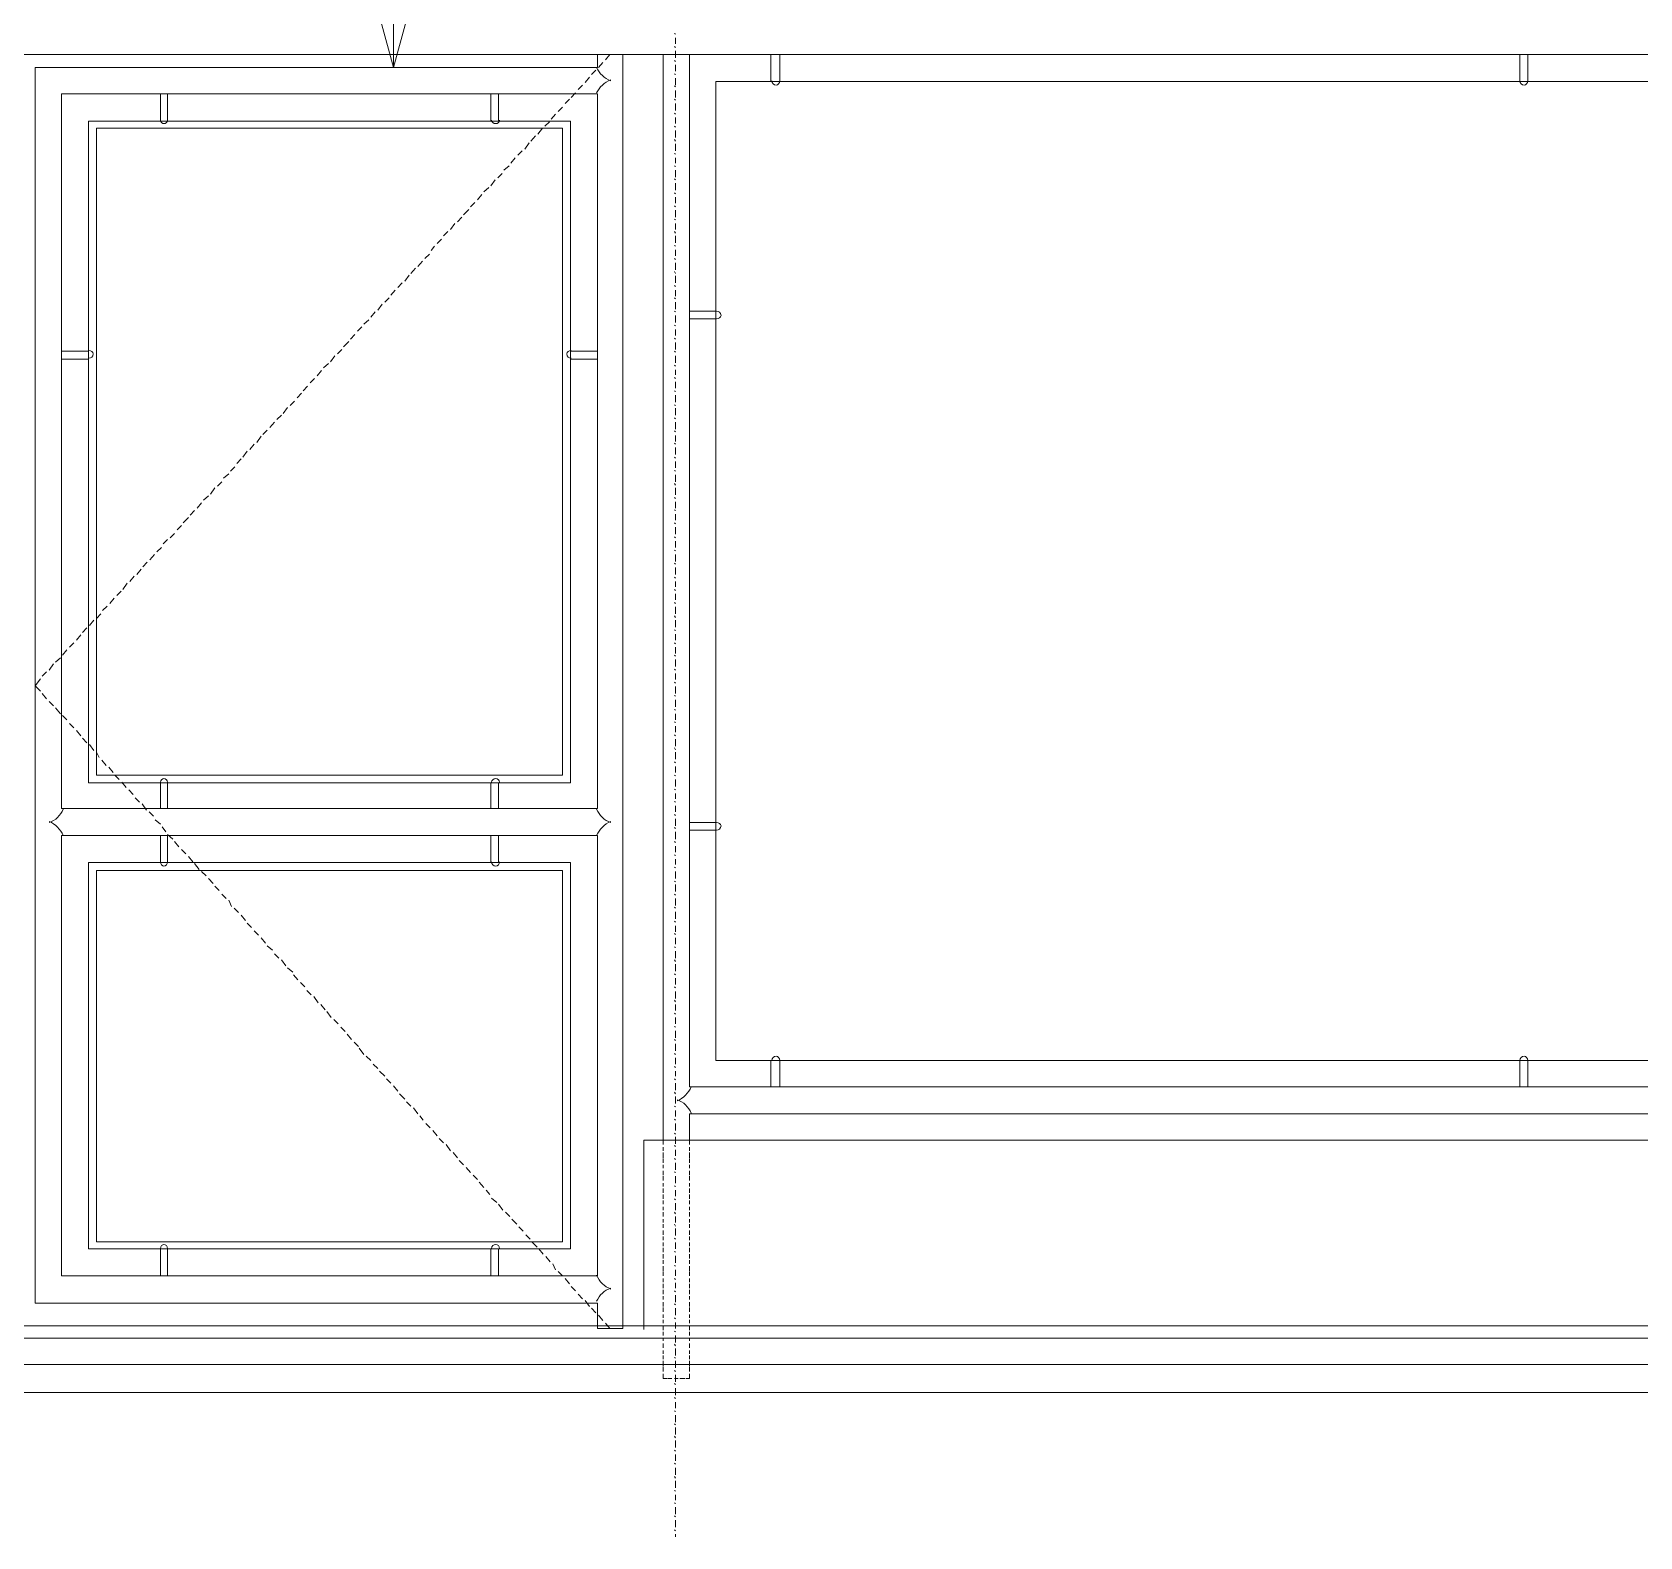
# Model space of a CAD drawing. Header units: millimetres. Extents: x 2928 to 3112, y 1220 to 1280.
# Drawn here: x 3075.62 to 3078.656, y 1234.056 to 1236.898 of the extents above; entities that cross this region are included whole.
import ezdxf

# ---------------------------------------------------------------- set-up
doc = ezdxf.new("R2010")
doc.units = ezdxf.units.MM

msp = doc.modelspace()

# ---------------------------------------------------------------- linework, layer by layer
at = {"color": 253, "linetype": 'Continuous', "lineweight": 5, "true_color": 0x9a9a9a}
for points in [[(3076.30244, 1236.83144), (3076.30244, 1237.08119), (3076.30244, 1238.26545), (3077.38745, 1238.26545)], [(3076.37025, 1237.08119), (3076.30244, 1236.83144), (3076.23462, 1237.08119)]]:
    msp.add_lwpolyline(points, dxfattribs=at)
at = {"color": 252, "linetype": 'Continuous', "lineweight": 13, "true_color": 0x989898}
for points in [[(3076.83502, 1236.89429), (3076.83337, 1236.89594), (3076.83337, 1236.89594)], [(3076.83502, 1236.8761), (3076.83502, 1236.88767), (3076.83502, 1236.88767)], [(3076.83502, 1236.86948), (3076.83337, 1236.87113), (3076.83337, 1236.87113)], [(3076.83502, 1236.84963), (3076.83502, 1236.86286), (3076.83502, 1236.86286)], [(3076.83502, 1236.84302), (3076.83337, 1236.84467), (3076.83337, 1236.84467)], [(3076.83502, 1236.82482), (3076.83502, 1236.8364), (3076.83502, 1236.8364)], [(3076.83502, 1236.81821), (3076.83337, 1236.81986), (3076.83337, 1236.81986)], [(3076.83502, 1236.79505), (3076.83337, 1236.7967), (3076.83337, 1236.7967)], [(3076.83502, 1236.79836), (3076.83502, 1236.81159), (3076.83502, 1236.81159)], [(3076.83502, 1236.77024), (3076.83337, 1236.77189), (3076.83337, 1236.77189)], [(3076.83502, 1236.7752), (3076.83502, 1236.78843), (3076.83502, 1236.78843)], [(3076.83502, 1236.75039), (3076.83502, 1236.76362), (3076.83502, 1236.76362)], [(3076.83502, 1236.74378), (3076.83337, 1236.74543), (3076.83337, 1236.74543)], [(3076.83502, 1236.72558), (3076.83502, 1236.73716), (3076.83502, 1236.73716)], [(3076.83502, 1236.71897), (3076.83337, 1236.72062), (3076.83337, 1236.72062)], [(3076.83502, 1236.69912), (3076.83502, 1236.71235), (3076.83502, 1236.71235)], [(3076.83502, 1236.6925), (3076.83337, 1236.69581), (3076.83337, 1236.69581)], [(3076.83502, 1236.67431), (3076.83502, 1236.68754), (3076.83502, 1236.68754)], [(3076.83502, 1236.66769), (3076.83337, 1236.66935), (3076.83337, 1236.66935)], [(3076.83502, 1236.64454), (3076.83337, 1236.64619), (3076.83337, 1236.64619)], [(3076.83502, 1236.65115), (3076.83502, 1236.66108), (3076.83502, 1236.66108)], [(3076.83502, 1236.61973), (3076.83337, 1236.62138), (3076.83337, 1236.62138)], [(3076.83502, 1236.62469), (3076.83502, 1236.63792), (3076.83502, 1236.63792)], [(3076.83502, 1236.59988), (3076.83502, 1236.61311), (3076.83502, 1236.61311)], [(3076.83502, 1236.59326), (3076.83337, 1236.59492), (3076.83337, 1236.59492)], [(3076.83502, 1236.57507), (3076.83502, 1236.58665), (3076.83502, 1236.58665)], [(3076.83502, 1236.56845), (3076.83337, 1236.57011), (3076.83337, 1236.57011)], [(3076.83502, 1236.54861), (3076.83502, 1236.56184), (3076.83502, 1236.56184)], [(3076.83502, 1236.54364), (3076.83337, 1236.5453), (3076.83337, 1236.5453)], [(3076.83502, 1236.51883), (3076.83337, 1236.52214), (3076.83337, 1236.52214)], [(3076.83502, 1236.52545), (3076.83502, 1236.53703), (3076.83502, 1236.53703)], [(3076.83502, 1236.49402), (3076.83337, 1236.49568), (3076.83337, 1236.49568)], [(3076.83502, 1236.50064), (3076.83502, 1236.51387), (3076.83502, 1236.51387)], [(3076.83502, 1236.46921), (3076.83337, 1236.47087), (3076.83337, 1236.47087)], [(3076.83502, 1236.47583), (3076.83502, 1236.48741), (3076.83502, 1236.48741)], [(3076.83502, 1236.44937), (3076.83502, 1236.4626), (3076.83502, 1236.4626)], [(3076.83502, 1236.44275), (3076.83337, 1236.44606), (3076.83337, 1236.44606)], [(3076.83502, 1236.42456), (3076.83502, 1236.43779), (3076.83502, 1236.43779)], [(3076.83502, 1236.41794), (3076.83337, 1236.41959), (3076.83337, 1236.41959)], [(3076.83502, 1236.39975), (3076.83502, 1236.41132), (3076.83502, 1236.41132)], [(3076.83502, 1236.39478), (3076.83337, 1236.39644), (3076.83337, 1236.39644)], [(3076.83502, 1236.36997), (3076.83337, 1236.37163), (3076.83337, 1236.37163)], [(3076.83502, 1236.37494), (3076.83502, 1236.38817), (3076.83502, 1236.38817)], [(3076.83502, 1236.34351), (3076.83337, 1236.34517), (3076.83337, 1236.34517)], [(3076.83502, 1236.35013), (3076.83502, 1236.36336), (3076.83502, 1236.36336)], [(3076.83502, 1236.3187), (3076.83337, 1236.32036), (3076.83337, 1236.32036)], [(3076.83502, 1236.32532), (3076.83502, 1236.3369), (3076.83502, 1236.3369)], [(3076.83502, 1236.29885), (3076.83502, 1236.31209), (3076.83502, 1236.31209)], [(3076.83502, 1236.29389), (3076.83337, 1236.29555), (3076.83337, 1236.29555)], [(3076.83502, 1236.27404), (3076.83502, 1236.28728), (3076.83502, 1236.28728)], [(3076.83502, 1236.26743), (3076.83337, 1236.26908), (3076.83337, 1236.26908)], [(3076.83502, 1236.25089), (3076.83502, 1236.26081), (3076.83502, 1236.26081)], [(3076.83502, 1236.24427), (3076.83337, 1236.24593), (3076.83337, 1236.24593)], [(3076.83502, 1236.21946), (3076.83337, 1236.22112), (3076.83337, 1236.22112)], [(3076.83502, 1236.22608), (3076.83502, 1236.23766), (3076.83502, 1236.23766)], [(3076.83502, 1236.193), (3076.83337, 1236.19465), (3076.83337, 1236.19465)], [(3076.83502, 1236.19961), (3076.83502, 1236.21285), (3076.83502, 1236.21285)], [(3076.83502, 1236.1748), (3076.83502, 1236.18804), (3076.83502, 1236.18804)], [(3076.83502, 1236.16819), (3076.83337, 1236.16984), (3076.83337, 1236.16984)], [(3076.83502, 1236.14834), (3076.83502, 1236.16157), (3076.83502, 1236.16157)], [(3076.83502, 1236.14338), (3076.83337, 1236.14503), (3076.83337, 1236.14503)], [(3076.83502, 1236.12518), (3076.83502, 1236.13676), (3076.83502, 1236.13676)], [(3076.83502, 1236.12022), (3076.83337, 1236.12188), (3076.83337, 1236.12188)], [(3076.83502, 1236.09376), (3076.83337, 1236.09541), (3076.83337, 1236.09541)], [(3076.83502, 1236.10037), (3076.83502, 1236.11361), (3076.83502, 1236.11361)], [(3076.83502, 1236.06895), (3076.83337, 1236.0706), (3076.83337, 1236.0706)], [(3076.83502, 1236.07556), (3076.83502, 1236.08714), (3076.83502, 1236.08714)], [(3076.83502, 1236.04249), (3076.83337, 1236.04579), (3076.83337, 1236.04579)], [(3076.83502, 1236.0491), (3076.83502, 1236.06233), (3076.83502, 1236.06233)], [(3076.83502, 1236.02429), (3076.83502, 1236.03752), (3076.83502, 1236.03752)], [(3076.83502, 1236.01768), (3076.83337, 1236.01933), (3076.83337, 1236.01933)], [(3076.83502, 1235.99948), (3076.83502, 1236.01106), (3076.83502, 1236.01106)], [(3076.83502, 1235.99452), (3076.83337, 1235.99617), (3076.83337, 1235.99617)], [(3076.83502, 1235.97633), (3076.83502, 1235.9879), (3076.83502, 1235.9879)], [(3076.83502, 1235.96971), (3076.83337, 1235.97136), (3076.83337, 1235.97136)], [(3076.83502, 1235.94325), (3076.83337, 1235.9449), (3076.83337, 1235.9449)], [(3076.83502, 1235.94986), (3076.83502, 1235.96309), (3076.83502, 1235.96309)], [(3076.83502, 1235.91844), (3076.83337, 1235.92009), (3076.83337, 1235.92009)], [(3076.83502, 1235.92505), (3076.83502, 1235.93663), (3076.83502, 1235.93663)], [(3076.83502, 1235.89363), (3076.83337, 1235.89528), (3076.83337, 1235.89528)], [(3076.83502, 1235.89859), (3076.83502, 1235.91182), (3076.83502, 1235.91182)], [(3076.83502, 1235.87378), (3076.83502, 1235.88701), (3076.83502, 1235.88701)], [(3076.83502, 1235.86716), (3076.83337, 1235.86882), (3076.83337, 1235.86882)], [(3076.83502, 1235.85062), (3076.83502, 1235.86055), (3076.83502, 1235.86055)], [(3076.83502, 1235.84401), (3076.83337, 1235.84566), (3076.83337, 1235.84566)], [(3076.83502, 1235.82581), (3076.83502, 1235.83739), (3076.83502, 1235.83739)], [(3076.83502, 1235.8192), (3076.83337, 1235.82085), (3076.83337, 1235.82085)], [(3076.83502, 1235.79273), (3076.83337, 1235.79604), (3076.83337, 1235.79604)], [(3076.83502, 1235.79935), (3076.83502, 1235.81258), (3076.83502, 1235.81258)], [(3076.83502, 1235.76792), (3076.83337, 1235.76958), (3076.83337, 1235.76958)], [(3076.83502, 1235.77454), (3076.83502, 1235.78777), (3076.83502, 1235.78777)], [(3076.83502, 1235.74311), (3076.83337, 1235.74477), (3076.83337, 1235.74477)], [(3076.83502, 1235.74973), (3076.83502, 1235.76131), (3076.83502, 1235.76131)], [(3076.83502, 1235.72492), (3076.83502, 1235.7365), (3076.83502, 1235.7365)], [(3076.83502, 1235.71996), (3076.83337, 1235.72161), (3076.83337, 1235.72161)], [(3076.83502, 1235.70011), (3076.83502, 1235.71334), (3076.83502, 1235.71334)], [(3076.83502, 1235.69349), (3076.83337, 1235.69515), (3076.83337, 1235.69515)], [(3076.83502, 1235.66868), (3076.83337, 1235.67034), (3076.83337, 1235.67034)], [(3076.83502, 1235.6753), (3076.83502, 1235.68688), (3076.83502, 1235.68688)], [(3076.83502, 1235.64387), (3076.83337, 1235.64553), (3076.83337, 1235.64553)], [(3076.83502, 1235.64884), (3076.83502, 1235.66207), (3076.83502, 1235.66207)], [(3076.83502, 1235.61741), (3076.83337, 1235.61906), (3076.83337, 1235.61906)], [(3076.83502, 1235.62403), (3076.83502, 1235.63726), (3076.83502, 1235.63726)], [(3076.83502, 1235.59922), (3076.83502, 1235.61079), (3076.83502, 1235.61079)], [(3076.83502, 1235.59425), (3076.83337, 1235.59591), (3076.83337, 1235.59591)], [(3076.83502, 1235.57606), (3076.83502, 1235.58764), (3076.83502, 1235.58764)], [(3076.83502, 1235.56944), (3076.83337, 1235.5711), (3076.83337, 1235.5711)], [(3076.83502, 1235.5496), (3076.83502, 1235.56283), (3076.83502, 1235.56283)], [(3076.83502, 1235.54298), (3076.83337, 1235.54629), (3076.83337, 1235.54629)], [(3076.83502, 1235.51817), (3076.83337, 1235.51982), (3076.83337, 1235.51982)], [(3076.83502, 1235.52479), (3076.83502, 1235.53802), (3076.83502, 1235.53802)], [(3076.83502, 1235.49336), (3076.83337, 1235.49502), (3076.83337, 1235.49502)], [(3076.83502, 1235.49998), (3076.83502, 1235.51155), (3076.83502, 1235.51155)], [(3076.83502, 1235.4669), (3076.83337, 1235.46855), (3076.83337, 1235.46855)], [(3076.83502, 1235.47351), (3076.83502, 1235.48675), (3076.83502, 1235.48675)], [(3076.83502, 1235.45036), (3076.83502, 1235.46028), (3076.83502, 1235.46028)], [(3076.83502, 1235.44374), (3076.83337, 1235.4454), (3076.83337, 1235.4454)], [(3076.83502, 1235.42555), (3076.83502, 1235.43713), (3076.83502, 1235.43713)], [(3076.83502, 1235.41893), (3076.83337, 1235.42059), (3076.83337, 1235.42059)], [(3076.83502, 1235.39908), (3076.83502, 1235.41232), (3076.83502, 1235.41232)], [(3076.83502, 1235.39412), (3076.83337, 1235.39578), (3076.83337, 1235.39578)], [(3076.83502, 1235.36766), (3076.83337, 1235.36931), (3076.83337, 1235.36931)], [(3076.83502, 1235.37427), (3076.83502, 1235.38751), (3076.83502, 1235.38751)], [(3076.83502, 1235.34285), (3076.83337, 1235.3445), (3076.83337, 1235.3445)], [(3076.83502, 1235.34946), (3076.83502, 1235.36104), (3076.83502, 1235.36104)], [(3076.83502, 1235.31969), (3076.83337, 1235.32135), (3076.83337, 1235.32135)], [(3076.83502, 1235.32631), (3076.83502, 1235.33623), (3076.83502, 1235.33623)], [(3076.83502, 1235.29984), (3076.83502, 1235.31308), (3076.83502, 1235.31308)], [(3076.83502, 1235.29323), (3076.83337, 1235.29488), (3076.83337, 1235.29488)], [(3076.83502, 1235.27503), (3076.83502, 1235.28827), (3076.83502, 1235.28827)], [(3076.83502, 1235.26842), (3076.83337, 1235.27007), (3076.83337, 1235.27007)], [(3076.83502, 1235.24361), (3076.83337, 1235.24526), (3076.83337, 1235.24526)], [(3076.83502, 1235.24857), (3076.83502, 1235.2618), (3076.83502, 1235.2618)], [(3076.83502, 1235.21714), (3076.83337, 1235.2188), (3076.83337, 1235.2188)], [(3076.83502, 1235.22376), (3076.83502, 1235.23699), (3076.83502, 1235.23699)], [(3076.83502, 1235.19399), (3076.83337, 1235.19564), (3076.83337, 1235.19564)], [(3076.83502, 1235.19895), (3076.83502, 1235.21053), (3076.83502, 1235.21053)], [(3076.83502, 1235.1758), (3076.83502, 1235.18737), (3076.83502, 1235.18737)], [(3076.83502, 1235.16918), (3076.83337, 1235.17083), (3076.83337, 1235.17083)], [(3076.83502, 1235.14933), (3076.83502, 1235.16256), (3076.83502, 1235.16256)], [(3076.83502, 1235.14272), (3076.83337, 1235.14602), (3076.83337, 1235.14602)], [(3076.83502, 1235.12452), (3076.83502, 1235.13775), (3076.83502, 1235.13775)], [(3076.83502, 1235.11791), (3076.83337, 1235.11956), (3076.83337, 1235.11956)], [(3076.83502, 1235.0931), (3076.83337, 1235.09475), (3076.83337, 1235.09475)], [(3076.83502, 1235.09971), (3076.83502, 1235.11129), (3076.83502, 1235.11129)], [(3076.83502, 1235.06663), (3076.83337, 1235.06994), (3076.83337, 1235.06994)], [(3076.83502, 1235.07325), (3076.83502, 1235.08648), (3076.83502, 1235.08648)], [(3076.83502, 1235.04348), (3076.83337, 1235.04513), (3076.83337, 1235.04513)], [(3076.83502, 1235.05009), (3076.83502, 1235.06167), (3076.83502, 1235.06167)], [(3076.83502, 1235.02528), (3076.83502, 1235.03686), (3076.83502, 1235.03686)], [(3076.83502, 1235.01867), (3076.83337, 1235.02032), (3076.83337, 1235.02032)], [(3076.83502, 1234.99882), (3076.83502, 1235.01205), (3076.83502, 1235.01205)], [(3076.83502, 1234.99386), (3076.83337, 1234.99551), (3076.83337, 1234.99551)], [(3076.83502, 1234.97401), (3076.83502, 1234.98724), (3076.83502, 1234.98724)], [(3076.83502, 1234.96739), (3076.83337, 1234.96905), (3076.83337, 1234.96905)], [(3076.83502, 1234.94258), (3076.83337, 1234.94424), (3076.83337, 1234.94424)], [(3076.83502, 1234.9492), (3076.83502, 1234.96078), (3076.83502, 1234.96078)], [(3076.83502, 1234.91943), (3076.83337, 1234.92108), (3076.83337, 1234.92108)], [(3076.83502, 1234.92604), (3076.83502, 1234.93597), (3076.83502, 1234.93597)], [(3076.83502, 1234.89958), (3076.83502, 1234.91281), (3076.83502, 1234.91281)], [(3076.83502, 1234.89296), (3076.83337, 1234.89627), (3076.83337, 1234.89627)], [(3076.83502, 1234.87477), (3076.83502, 1234.888), (3076.83502, 1234.888)], [(3076.83502, 1234.86815), (3076.83337, 1234.86981), (3076.83337, 1234.86981)], [(3076.83502, 1234.84996), (3076.83502, 1234.86154), (3076.83502, 1234.86154)], [(3076.83502, 1234.84334), (3076.83337, 1234.845), (3076.83337, 1234.845)], [(3076.83502, 1234.8235), (3076.83502, 1234.83673), (3076.83502, 1234.83673)], [(3076.81186, 1234.8053), (3076.81186, 1234.79703), (3076.81186, 1234.79703)], [(3076.81186, 1234.79207), (3076.81186, 1234.78545), (3076.81186, 1234.78545)], [(3076.83502, 1234.81688), (3076.83337, 1234.81853), (3076.83337, 1234.81853)], [(3076.83502, 1234.79372), (3076.83337, 1234.79538), (3076.83337, 1234.79538)], [(3076.83502, 1234.79869), (3076.83502, 1234.81192), (3076.83502, 1234.81192)], [(3076.86148, 1234.79703), (3076.86148, 1234.8053), (3076.86148, 1234.8053)], [(3076.86148, 1234.78545), (3076.86148, 1234.79207), (3076.86148, 1234.79207)], [(3076.81186, 1234.78215), (3076.81186, 1234.77222), (3076.81186, 1234.77222)], [(3076.81186, 1234.77057), (3076.81186, 1234.7623), (3076.81186, 1234.7623)], [(3076.83502, 1234.76891), (3076.83337, 1234.77057), (3076.83337, 1234.77057)], [(3076.83502, 1234.77553), (3076.83502, 1234.78711), (3076.83502, 1234.78711)], [(3076.83502, 1234.74907), (3076.83502, 1234.7623), (3076.83502, 1234.7623)], [(3076.86148, 1234.77222), (3076.86148, 1234.78215), (3076.86148, 1234.78215)], [(3076.86148, 1234.7623), (3076.86148, 1234.77057), (3076.86148, 1234.77057)], [(3076.81186, 1234.75899), (3076.81186, 1234.75237), (3076.81186, 1234.75237)], [(3076.81186, 1234.74741), (3076.81186, 1234.73914), (3076.81186, 1234.73914)], [(3076.81186, 1234.73749), (3076.81186, 1234.72922), (3076.81186, 1234.72922)], [(3076.83502, 1234.7441), (3076.83337, 1234.74576), (3076.83337, 1234.74576)], [(3076.83502, 1234.72426), (3076.83502, 1234.73749), (3076.83502, 1234.73749)], [(3076.86148, 1234.75237), (3076.86148, 1234.75899), (3076.86148, 1234.75899)], [(3076.86148, 1234.73914), (3076.86148, 1234.74741), (3076.86148, 1234.74741)], [(3076.86148, 1234.72922), (3076.86148, 1234.73749), (3076.86148, 1234.73749)], [(3076.81186, 1234.72426), (3076.81186, 1234.71764), (3076.81186, 1234.71764)], [(3076.81186, 1234.71433), (3076.81186, 1234.70606), (3076.81186, 1234.70606)], [(3076.81186, 1234.70275), (3076.81186, 1234.69448), (3076.81186, 1234.69448)], [(3076.83502, 1234.71764), (3076.83337, 1234.71929), (3076.83337, 1234.71929)], [(3076.83502, 1234.69945), (3076.83502, 1234.71102), (3076.83502, 1234.71102)], [(3076.86148, 1234.71764), (3076.86148, 1234.72426), (3076.86148, 1234.72426)], [(3076.86148, 1234.70606), (3076.86148, 1234.71433), (3076.86148, 1234.71433)], [(3076.86148, 1234.69448), (3076.86148, 1234.70275), (3076.86148, 1234.70275)], [(3076.81186, 1234.69118), (3076.81186, 1234.68456), (3076.81186, 1234.68456)], [(3076.81186, 1234.6796), (3076.81186, 1234.67298), (3076.81186, 1234.67298)], [(3076.81186, 1234.66967), (3076.81186, 1234.6614), (3076.81186, 1234.6614)], [(3076.83502, 1234.69283), (3076.83337, 1234.69448), (3076.83337, 1234.69448)], [(3076.83502, 1234.66637), (3076.83337, 1234.66967), (3076.83337, 1234.66967)], [(3076.83502, 1234.67298), (3076.83502, 1234.68621), (3076.83502, 1234.68621)], [(3076.86148, 1234.68456), (3076.86148, 1234.69118), (3076.86148, 1234.69118)], [(3076.86148, 1234.67298), (3076.86148, 1234.6796), (3076.86148, 1234.6796)], [(3076.86148, 1234.6614), (3076.86148, 1234.66967), (3076.86148, 1234.66967)], [(3076.81186, 1234.65644), (3076.81186, 1234.64983), (3076.81186, 1234.64983)], [(3076.81186, 1234.64652), (3076.81186, 1234.6399), (3076.81186, 1234.6399)], [(3076.83502, 1234.64321), (3076.83337, 1234.64652), (3076.83337, 1234.64652)], [(3076.83502, 1234.64983), (3076.83502, 1234.6614), (3076.83502, 1234.6614)], [(3076.83502, 1234.62502), (3076.83502, 1234.63825), (3076.83502, 1234.63825)], [(3076.86148, 1234.64983), (3076.86148, 1234.65644), (3076.86148, 1234.65644)], [(3076.86148, 1234.6399), (3076.86148, 1234.64652), (3076.86148, 1234.64652)], [(3076.81186, 1234.63494), (3076.81186, 1234.62667), (3076.81186, 1234.62667)], [(3076.81186, 1234.62336), (3076.81186, 1234.61675), (3076.81186, 1234.61675)], [(3076.81186, 1234.61179), (3076.81186, 1234.60517), (3076.81186, 1234.60517)], [(3076.83502, 1234.6184), (3076.83337, 1234.62006), (3076.83337, 1234.62006)], [(3076.83502, 1234.60021), (3076.83502, 1234.61179), (3076.83502, 1234.61179)], [(3076.86148, 1234.62667), (3076.86148, 1234.63494), (3076.86148, 1234.63494)], [(3076.86148, 1234.61675), (3076.86148, 1234.62336), (3076.86148, 1234.62336)], [(3076.86148, 1234.60517), (3076.86148, 1234.61179), (3076.86148, 1234.61179)], [(3076.81186, 1234.60186), (3076.81186, 1234.59359), (3076.81186, 1234.59359)], [(3076.81186, 1234.59028), (3076.81186, 1234.58201), (3076.81186, 1234.58201)], [(3076.81186, 1234.57871), (3076.81186, 1234.57209), (3076.81186, 1234.57209)], [(3076.83502, 1234.59359), (3076.83337, 1234.59525), (3076.83337, 1234.59525)], [(3076.83502, 1234.57374), (3076.83502, 1234.58698), (3076.83502, 1234.58698)], [(3076.86148, 1234.59359), (3076.86148, 1234.60186), (3076.86148, 1234.60186)], [(3076.86148, 1234.58201), (3076.86148, 1234.59028), (3076.86148, 1234.59028)], [(3076.86148, 1234.57209), (3076.86148, 1234.57871), (3076.86148, 1234.57871)], [(3076.81186, 1234.56713), (3076.81186, 1234.55886), (3076.81186, 1234.55886)], [(3076.81186, 1234.5572), (3076.81186, 1234.54893), (3076.81186, 1234.54893)], [(3076.83502, 1234.56713), (3076.83337, 1234.56878), (3076.83337, 1234.56878)], [(3076.83502, 1234.54893), (3076.83502, 1234.56051), (3076.83502, 1234.56051)], [(3076.86148, 1234.55886), (3076.86148, 1234.56713), (3076.86148, 1234.56713)], [(3076.86148, 1234.54893), (3076.86148, 1234.5572), (3076.86148, 1234.5572)], [(3076.81186, 1234.54397), (3076.81186, 1234.53736), (3076.81186, 1234.53736)], [(3076.81186, 1234.53405), (3076.81186, 1234.52578), (3076.81186, 1234.52578)], [(3076.81186, 1234.52247), (3076.81186, 1234.5142), (3076.81186, 1234.5142)], [(3076.83502, 1234.54232), (3076.83337, 1234.54397), (3076.83337, 1234.54397)], [(3076.83502, 1234.51916), (3076.83337, 1234.52082), (3076.83337, 1234.52082)], [(3076.83502, 1234.52578), (3076.83502, 1234.5357), (3076.83502, 1234.5357)], [(3076.86148, 1234.53736), (3076.86148, 1234.54397), (3076.86148, 1234.54397)], [(3076.86148, 1234.52578), (3076.86148, 1234.53405), (3076.86148, 1234.53405)], [(3076.86148, 1234.5142), (3076.86148, 1234.52247), (3076.86148, 1234.52247)], [(3076.81186, 1234.51089), (3076.81186, 1234.50428), (3076.81186, 1234.50428)], [(3076.81186, 1234.49931), (3076.81186, 1234.49104), (3076.81186, 1234.49104)], [(3076.81186, 1234.48939), (3076.81186, 1234.48112), (3076.81186, 1234.48112)], [(3076.83502, 1234.49435), (3076.83337, 1234.49601), (3076.83337, 1234.49601)], [(3076.83502, 1234.49931), (3076.83502, 1234.51255), (3076.83502, 1234.51255)], [(3076.83502, 1234.4745), (3076.83502, 1234.48774), (3076.83502, 1234.48774)], [(3076.86148, 1234.50428), (3076.86148, 1234.51089), (3076.86148, 1234.51089)], [(3076.86148, 1234.49104), (3076.86148, 1234.49931), (3076.86148, 1234.49931)], [(3076.86148, 1234.48112), (3076.86148, 1234.48939), (3076.86148, 1234.48939)], [(3076.81186, 1234.47616), (3076.81186, 1234.46954), (3076.81186, 1234.46954)], [(3076.81186, 1234.46623), (3076.81186, 1234.45962), (3076.81186, 1234.45962)], [(3076.83502, 1234.46789), (3076.83337, 1234.46954), (3076.83337, 1234.46954)], [(3076.83502, 1234.44969), (3076.83502, 1234.46127), (3076.83502, 1234.46127)], [(3076.86148, 1234.46954), (3076.86148, 1234.47616), (3076.86148, 1234.47616)], [(3076.86148, 1234.45962), (3076.86148, 1234.46623), (3076.86148, 1234.46623)], [(3077.85553, 1234.45466), (3057.29315, 1234.45466), (3057.29315, 1234.45466)], [(3076.81186, 1234.45466), (3076.81186, 1234.44639), (3076.81186, 1234.44639)], [(3076.81186, 1234.44308), (3076.81186, 1234.43646), (3076.81186, 1234.43646)], [(3076.81186, 1234.4315), (3076.81186, 1234.42654), (3076.81186, 1234.42654)], [(3076.83502, 1234.44308), (3076.83337, 1234.44473), (3076.83337, 1234.44473)], [(3076.83502, 1234.42323), (3076.83502, 1234.43646), (3076.83502, 1234.43646)], [(3076.86148, 1234.44639), (3076.86148, 1234.45466), (3076.86148, 1234.45466)], [(3076.86148, 1234.43646), (3076.86148, 1234.44308), (3076.86148, 1234.44308)], [(3076.86148, 1234.42654), (3076.86148, 1234.4315), (3076.86148, 1234.4315)], [(3076.81186, 1234.42158), (3076.81186, 1234.41331), (3076.81186, 1234.41331)], [(3076.81186, 1234.40834), (3076.81186, 1234.40173), (3076.81186, 1234.40173)], [(3076.81186, 1234.39842), (3076.81186, 1234.3918), (3076.81186, 1234.3918)], [(3076.83502, 1234.41661), (3076.83337, 1234.41992), (3076.83337, 1234.41992)], [(3076.83502, 1234.39842), (3076.83502, 1234.41165), (3076.83502, 1234.41165)], [(3076.86148, 1234.41331), (3076.86148, 1234.42158), (3076.86148, 1234.42158)], [(3076.86148, 1234.40173), (3076.86148, 1234.40834), (3076.86148, 1234.40834)], [(3076.86148, 1234.3918), (3076.86148, 1234.39842), (3076.86148, 1234.39842)], [(3076.81186, 1234.3885), (3076.81186, 1234.37857), (3076.81186, 1234.37857)], [(3076.81186, 1234.37692), (3076.81186, 1234.36865), (3076.81186, 1234.36865)], [(3076.83502, 1234.39346), (3076.83337, 1234.39511), (3076.83337, 1234.39511)], [(3076.83502, 1234.36865), (3076.83337, 1234.3703), (3076.83337, 1234.3703)], [(3076.83502, 1234.37526), (3076.83502, 1234.3885), (3076.83502, 1234.3885)], [(3076.86148, 1234.37857), (3076.86148, 1234.3885), (3076.86148, 1234.3885)], [(3076.86148, 1234.36865), (3076.86148, 1234.37692), (3076.86148, 1234.37692)], [(3076.81186, 1234.36369), (3076.81186, 1234.35542), (3076.81848, 1234.35542)], [(3076.82013, 1234.35542), (3076.8284, 1234.35542), (3076.8284, 1234.35542)], [(3076.83337, 1234.35542), (3076.83998, 1234.35542), (3076.83998, 1234.35542)], [(3076.83502, 1234.34384), (3076.83337, 1234.34549), (3076.83337, 1234.34549)], [(3076.83502, 1234.3488), (3076.83502, 1234.36203), (3076.83502, 1234.36203)], [(3076.83502, 1234.32399), (3076.83502, 1234.33722), (3076.83502, 1234.33722)], [(3076.84329, 1234.35542), (3076.85321, 1234.35542), (3076.85321, 1234.35542)], [(3076.85487, 1234.35542), (3076.86148, 1234.35542), (3076.86148, 1234.36369)], [(3076.83502, 1234.31738), (3076.83337, 1234.31903), (3076.83337, 1234.31903)], [(3076.83502, 1234.29918), (3076.83502, 1234.31076), (3076.83502, 1234.31076)], [(3076.83502, 1234.29257), (3076.83337, 1234.29422), (3076.83337, 1234.29422)], [(3076.83502, 1234.27272), (3076.83502, 1234.28595), (3076.83502, 1234.28595)], [(3076.83502, 1234.26776), (3076.83337, 1234.26941), (3076.83337, 1234.26941)], [(3076.83502, 1234.24295), (3076.83337, 1234.24625), (3076.83337, 1234.24625)], [(3076.83502, 1234.24956), (3076.83502, 1234.26279), (3076.83502, 1234.26279)], [(3076.83502, 1234.21814), (3076.83337, 1234.21979), (3076.83337, 1234.21979)], [(3076.83502, 1234.22475), (3076.83502, 1234.23798), (3076.83502, 1234.23798)], [(3076.83502, 1234.19333), (3076.83337, 1234.19498), (3076.83337, 1234.19498)], [(3076.83502, 1234.19994), (3076.83502, 1234.21152), (3076.83502, 1234.21152)], [(3076.83502, 1234.17348), (3076.83502, 1234.18671), (3076.83502, 1234.18671)], [(3076.83502, 1234.16686), (3076.83337, 1234.17017), (3076.83337, 1234.17017)], [(3076.83502, 1234.14867), (3076.83502, 1234.1619), (3076.83502, 1234.1619)], [(3076.83502, 1234.14205), (3076.83337, 1234.14371), (3076.83337, 1234.14371)], [(3076.83502, 1234.12551), (3076.83502, 1234.13544), (3076.83502, 1234.13544)], [(3076.83502, 1234.1189), (3076.83337, 1234.12055), (3076.83337, 1234.12055)], [(3076.83502, 1234.09409), (3076.83337, 1234.09574), (3076.83337, 1234.09574)], [(3076.83502, 1234.09905), (3076.83502, 1234.11228), (3076.83502, 1234.11228)], [(3076.83502, 1234.06762), (3076.83337, 1234.06928), (3076.83337, 1234.06928)], [(3076.83502, 1234.07424), (3076.83502, 1234.08747), (3076.83502, 1234.08747)], [(3076.83502, 1234.05605), (3076.83502, 1234.06101), (3076.83502, 1234.06101)]]:
    msp.add_lwpolyline(points, dxfattribs=at)
at = {"color": 7, "linetype": 'Continuous', "lineweight": 5, "true_color": 0x000007}
for points in [[(3074.4202, 1234.9062), (3074.4202, 1236.85625), (3076.81186, 1236.85625), (3076.81186, 1234.8053)], [(3078.63125, 1236.85625), (3076.53069, 1236.85625), (3076.53069, 1236.85625)], [(3076.68781, 1236.83144), (3076.68781, 1236.85625), (3076.68781, 1236.85625)], [(3076.73578, 1236.85625), (3076.73578, 1234.44969), (3076.68781, 1234.44969), (3076.68781, 1234.49766)], [(3076.71097, 1236.85625), (3076.7027, 1236.84632), (3076.7027, 1236.84632)], [(3076.86148, 1234.9062), (3076.86148, 1236.85625), (3078.79169, 1236.85625)], [(3077.0153, 1236.85625), (3077.0153, 1236.80497), (3077.0153, 1236.80497)], [(3077.03184, 1236.80497), (3077.03184, 1236.85625), (3077.0153, 1236.85625)], [(3078.42946, 1236.80497), (3078.42946, 1236.85625), (3078.44435, 1236.85625)], [(3078.44435, 1236.85625), (3078.44435, 1236.80497), (3078.44435, 1236.80497)], [(3076.68781, 1236.83144), (3075.62595, 1236.83144), (3075.62595, 1236.83144)], [(3075.62595, 1234.49766), (3075.62595, 1236.83144), (3075.62595, 1236.83144)], [(3076.68451, 1236.82648), (3076.67624, 1236.81821), (3076.67624, 1236.81821)], [(3076.69774, 1236.84136), (3076.68947, 1236.83144), (3076.68947, 1236.83144)], [(3076.6597, 1236.79836), (3076.65143, 1236.79009), (3076.65143, 1236.79009)], [(3076.67293, 1236.81324), (3076.66466, 1236.80332), (3076.66466, 1236.80332)], [(3076.68781, 1236.78182), (3075.67557, 1236.78182), (3075.67557, 1236.78182)], [(3075.67557, 1235.43216), (3075.67557, 1236.78182), (3075.67557, 1236.78182)], [(3075.86247, 1236.78182), (3075.86247, 1236.73054), (3075.86247, 1236.73054)], [(3075.87571, 1236.73054), (3075.87571, 1236.78182), (3075.86247, 1236.78182)], [(3076.48603, 1236.73054), (3076.48603, 1236.78182), (3076.50091, 1236.78182)], [(3076.50091, 1236.78182), (3076.50091, 1236.73054), (3076.50091, 1236.73054)], [(3076.63489, 1236.77189), (3076.62662, 1236.76362), (3076.62662, 1236.76362)], [(3076.64646, 1236.78347), (3076.63819, 1236.7752), (3076.63819, 1236.7752)], [(3076.68781, 1235.43216), (3076.68781, 1236.78182), (3076.68781, 1236.78182)], [(3076.60842, 1236.74378), (3076.60015, 1236.73385), (3076.60015, 1236.73385)], [(3076.62165, 1236.75701), (3076.61339, 1236.74874), (3076.61339, 1236.74874)], [(3076.58361, 1236.71731), (3076.57534, 1236.70573), (3076.57534, 1236.70573)], [(3076.59685, 1236.72889), (3076.58858, 1236.72062), (3076.58858, 1236.72062)], [(3076.54557, 1236.67431), (3076.5373, 1236.66604), (3076.5373, 1236.66604)], [(3076.5588, 1236.68919), (3076.55053, 1236.67762), (3076.55053, 1236.67762)], [(3076.57038, 1236.70243), (3076.56211, 1236.6925), (3076.56211, 1236.6925)], [(3076.52076, 1236.64619), (3076.51084, 1236.63792), (3076.51084, 1236.63792)], [(3076.53234, 1236.66108), (3076.52407, 1236.65115), (3076.52407, 1236.65115)], [(3076.4943, 1236.61973), (3076.48603, 1236.60815), (3076.48603, 1236.60815)], [(3076.50753, 1236.63131), (3076.49926, 1236.62304), (3076.49926, 1236.62304)], [(3076.46949, 1236.59161), (3076.46122, 1236.58169), (3076.46122, 1236.58169)], [(3076.48272, 1236.60484), (3076.4728, 1236.59657), (3076.4728, 1236.59657)], [(3076.44468, 1236.56349), (3076.43475, 1236.55357), (3076.43475, 1236.55357)], [(3076.45626, 1236.57672), (3076.44799, 1236.56845), (3076.44799, 1236.56845)], [(3076.40498, 1236.52214), (3076.39671, 1236.51387), (3076.39671, 1236.51387)], [(3076.41821, 1236.53703), (3076.40994, 1236.52545), (3076.40994, 1236.52545)], [(3076.43145, 1236.54861), (3076.42318, 1236.54034), (3076.42318, 1236.54034)], [(3076.38017, 1236.49402), (3076.37356, 1236.48575), (3076.37356, 1236.48575)], [(3076.3934, 1236.50726), (3076.38513, 1236.49899), (3076.38513, 1236.49899)], [(3076.35702, 1236.46591), (3076.34875, 1236.45598), (3076.34875, 1236.45598)], [(3076.37025, 1236.47914), (3076.36198, 1236.47087), (3076.36198, 1236.47087)], [(3076.33221, 1236.43944), (3076.32394, 1236.42786), (3076.32394, 1236.42786)], [(3076.34378, 1236.45267), (3076.33551, 1236.44275), (3076.33551, 1236.44275)], [(3076.30574, 1236.41132), (3076.29747, 1236.4014), (3076.29747, 1236.4014)], [(3076.31898, 1236.42456), (3076.31071, 1236.41629), (3076.31071, 1236.41629)], [(3076.2677, 1236.36997), (3076.25943, 1236.36005), (3076.25943, 1236.36005)], [(3076.28093, 1236.38486), (3076.27266, 1236.37328), (3076.27266, 1236.37328)], [(3076.29417, 1236.39644), (3076.2859, 1236.38817), (3076.2859, 1236.38817)], [(3076.86148, 1236.37163), (3076.9111, 1236.37163), (3076.9111, 1236.37163)], [(3076.9111, 1236.35674), (3076.86148, 1236.35674), (3076.86148, 1236.37163)], [(3076.24289, 1236.34186), (3076.23462, 1236.33359), (3076.23462, 1236.33359)], [(3076.25612, 1236.35509), (3076.2462, 1236.34682), (3076.2462, 1236.34682)], [(3076.21808, 1236.31374), (3076.20816, 1236.30382), (3076.20816, 1236.30382)], [(3076.22966, 1236.32697), (3076.22139, 1236.3187), (3076.22139, 1236.3187)], [(3075.67557, 1236.29555), (3075.72685, 1236.29555), (3075.72685, 1236.29555)], [(3075.72685, 1236.28066), (3075.67557, 1236.28066), (3075.67557, 1236.29555)], [(3076.19162, 1236.28728), (3076.18335, 1236.2757), (3076.18335, 1236.2757)], [(3076.20485, 1236.29885), (3076.19658, 1236.29058), (3076.19658, 1236.29058)], [(3076.68781, 1236.29555), (3076.63654, 1236.29555), (3076.63654, 1236.29555)], [(3076.63654, 1236.28066), (3076.68781, 1236.28066), (3076.68781, 1236.29555)], [(3076.16681, 1236.25916), (3076.15854, 1236.24923), (3076.15854, 1236.24923)], [(3076.18004, 1236.27239), (3076.17012, 1236.26412), (3076.17012, 1236.26412)], [(3076.14034, 1236.22939), (3076.13207, 1236.22112), (3076.13207, 1236.22112)], [(3076.15358, 1236.24427), (3076.14531, 1236.236), (3076.14531, 1236.236)], [(3076.1023, 1236.18969), (3076.09403, 1236.17811), (3076.09403, 1236.17811)], [(3076.11553, 1236.20127), (3076.10726, 1236.193), (3076.10726, 1236.193)], [(3076.12877, 1236.21615), (3076.1205, 1236.20788), (3076.1205, 1236.20788)], [(3076.07749, 1236.16157), (3076.06922, 1236.15165), (3076.06922, 1236.15165)], [(3076.09072, 1236.1748), (3076.08245, 1236.16653), (3076.08245, 1236.16653)], [(3076.05268, 1236.13511), (3076.04441, 1236.12353), (3076.04441, 1236.12353)], [(3076.06426, 1236.14669), (3076.05599, 1236.13842), (3076.05599, 1236.13842)], [(3076.02622, 1236.10699), (3076.01795, 1236.09541), (3076.01795, 1236.09541)], [(3076.03945, 1236.12022), (3076.03118, 1236.1103), (3076.03118, 1236.1103)], [(3076.00306, 1236.07722), (3075.99479, 1236.06895), (3075.99479, 1236.06895)], [(3076.01464, 1236.0921), (3076.00637, 1236.08383), (3076.00637, 1236.08383)], [(3075.96502, 1236.03752), (3075.95675, 1236.02595), (3075.95675, 1236.02595)], [(3075.97825, 1236.0491), (3075.96998, 1236.04083), (3075.96998, 1236.04083)], [(3075.99149, 1236.06399), (3075.98156, 1236.05572), (3075.98156, 1236.05572)], [(3075.94021, 1236.00941), (3075.93194, 1235.99948), (3075.93194, 1235.99948)], [(3075.95344, 1236.02264), (3075.94352, 1236.01437), (3075.94352, 1236.01437)], [(3075.9154, 1235.98129), (3075.90548, 1235.97136), (3075.90548, 1235.97136)], [(3075.92698, 1235.99452), (3075.91871, 1235.98625), (3075.91871, 1235.98625)], [(3075.88894, 1235.95152), (3075.88067, 1235.94325), (3075.88067, 1235.94325)], [(3075.90217, 1235.9664), (3075.8939, 1235.95813), (3075.8939, 1235.95813)], [(3075.86413, 1235.92505), (3075.85586, 1235.91678), (3075.85586, 1235.91678)], [(3075.87571, 1235.93994), (3075.86744, 1235.93167), (3075.86744, 1235.93167)], [(3075.82609, 1235.8837), (3075.81782, 1235.87378), (3075.81782, 1235.87378)], [(3075.83766, 1235.89693), (3075.82939, 1235.88866), (3075.82939, 1235.88866)], [(3075.8509, 1235.91182), (3075.84263, 1235.9019), (3075.84263, 1235.9019)], [(3075.79962, 1235.85724), (3075.79135, 1235.84566), (3075.79135, 1235.84566)], [(3075.81285, 1235.87047), (3075.80458, 1235.86055), (3075.80458, 1235.86055)], [(3075.77481, 1235.82912), (3075.76654, 1235.8192), (3075.76654, 1235.8192)], [(3075.78804, 1235.84235), (3075.77977, 1235.83408), (3075.77977, 1235.83408)], [(3075.75, 1235.79935), (3075.74173, 1235.79108), (3075.74173, 1235.79108)], [(3075.76158, 1235.81423), (3075.75331, 1235.80596), (3075.75331, 1235.80596)], [(3075.72354, 1235.77289), (3075.71527, 1235.76462), (3075.71527, 1235.76462)], [(3075.73677, 1235.78777), (3075.7285, 1235.77785), (3075.7285, 1235.77785)], [(3075.6855, 1235.73154), (3075.67723, 1235.72161), (3075.67723, 1235.72161)], [(3075.69873, 1235.74477), (3075.69046, 1235.7365), (3075.69046, 1235.7365)], [(3075.71196, 1235.75965), (3075.70369, 1235.74973), (3075.70369, 1235.74973)], [(3075.66069, 1235.70507), (3075.65242, 1235.69349), (3075.65242, 1235.69349)], [(3075.67392, 1235.71665), (3075.664, 1235.70838), (3075.664, 1235.70838)], [(3075.63588, 1235.67695), (3075.62595, 1235.66372), (3075.63588, 1235.6538)], [(3075.64746, 1235.69019), (3075.63919, 1235.68192), (3075.63919, 1235.68192)], [(3075.63919, 1235.64884), (3075.64746, 1235.63891), (3075.64746, 1235.63891)], [(3075.65242, 1235.63395), (3075.66069, 1235.62568), (3075.66069, 1235.62568)], [(3075.664, 1235.62237), (3075.67392, 1235.61079), (3075.67392, 1235.61079)], [(3075.67723, 1235.60749), (3075.6855, 1235.59922), (3075.6855, 1235.59922)], [(3075.69046, 1235.5926), (3075.69873, 1235.58433), (3075.69873, 1235.58433)], [(3075.70369, 1235.57937), (3075.71196, 1235.56944), (3075.71196, 1235.56944)], [(3075.71527, 1235.56448), (3075.72354, 1235.55621), (3075.72354, 1235.55621)], [(3075.7285, 1235.5529), (3075.73677, 1235.54133), (3075.73677, 1235.54133)], [(3075.74173, 1235.53802), (3075.7467, 1235.52809), (3075.7467, 1235.52809)], [(3075.75166, 1235.52313), (3075.75993, 1235.51321), (3075.75993, 1235.51321)], [(3075.76489, 1235.5099), (3075.77316, 1235.49998), (3075.77316, 1235.49998)], [(3075.77647, 1235.49502), (3075.78474, 1235.48675), (3075.78474, 1235.48675)], [(3075.7897, 1235.48178), (3075.79797, 1235.47186), (3075.79797, 1235.47186)], [(3075.80293, 1235.4669), (3075.8112, 1235.45863), (3075.8112, 1235.45863)], [(3075.86247, 1235.43216), (3075.86247, 1235.48013), (3075.86247, 1235.48013)], [(3075.87571, 1235.48013), (3075.87571, 1235.43216), (3075.86247, 1235.43216)], [(3076.48603, 1235.48013), (3076.48603, 1235.43216), (3076.50091, 1235.43216)], [(3076.50091, 1235.43216), (3076.50091, 1235.48013), (3076.50091, 1235.48013)], [(3076.68781, 1235.43216), (3075.67557, 1235.43216), (3075.67557, 1235.43216)], [(3075.81451, 1235.45201), (3075.82278, 1235.44374), (3075.82278, 1235.44374)], [(3075.82774, 1235.44043), (3075.83601, 1235.42886), (3075.83601, 1235.42886)], [(3075.84097, 1235.42555), (3075.84924, 1235.41728), (3075.84924, 1235.41728)], [(3075.85255, 1235.41066), (3075.86247, 1235.40239), (3075.86247, 1235.40239)], [(3075.86578, 1235.39743), (3075.8724, 1235.38751), (3075.8724, 1235.38751)], [(3076.9111, 1235.4057), (3076.86148, 1235.4057), (3076.86148, 1235.39081)], [(3076.68781, 1235.38089), (3076.68781, 1234.54893), (3075.67557, 1234.54893)], [(3075.67557, 1234.54893), (3075.67557, 1235.38089), (3075.67557, 1235.38089)], [(3076.68781, 1235.38089), (3075.67557, 1235.38089), (3075.67557, 1235.38089)], [(3075.86247, 1235.38089), (3075.86247, 1235.32962), (3075.86247, 1235.32962)], [(3075.87571, 1235.32962), (3075.87571, 1235.38089), (3075.86247, 1235.38089)], [(3075.87571, 1235.38254), (3075.88563, 1235.37427), (3075.88563, 1235.37427)], [(3075.88894, 1235.36931), (3075.89721, 1235.35939), (3075.89721, 1235.35939)], [(3076.48603, 1235.32962), (3076.48603, 1235.38089), (3076.50091, 1235.38089)], [(3076.50091, 1235.38089), (3076.50091, 1235.32962), (3076.50091, 1235.32962)], [(3076.86148, 1235.39081), (3076.9111, 1235.39081), (3076.9111, 1235.39081)], [(3075.90217, 1235.35443), (3075.91044, 1235.34616), (3075.91044, 1235.34616)], [(3075.9154, 1235.34119), (3075.92367, 1235.33127), (3075.92367, 1235.33127)], [(3075.92698, 1235.32796), (3075.93525, 1235.31638), (3075.93525, 1235.31638)], [(3075.94021, 1235.31308), (3075.94848, 1235.30481), (3075.94848, 1235.30481)], [(3075.95344, 1235.29984), (3075.96171, 1235.28992), (3075.96171, 1235.28992)], [(3075.96502, 1235.28496), (3075.97329, 1235.27669), (3075.97329, 1235.27669)], [(3075.97825, 1235.27007), (3075.98652, 1235.2618), (3075.98652, 1235.2618)], [(3075.99149, 1235.25849), (3075.99645, 1235.24692), (3075.99645, 1235.24692)], [(3076.00141, 1235.24361), (3076.00968, 1235.23534), (3076.00968, 1235.23534)], [(3076.01464, 1235.23038), (3076.02291, 1235.22045), (3076.02291, 1235.22045)], [(3076.02622, 1235.21549), (3076.03449, 1235.20722), (3076.03449, 1235.20722)], [(3076.03945, 1235.20061), (3076.04772, 1235.19234), (3076.04772, 1235.19234)], [(3076.05268, 1235.18737), (3076.06095, 1235.17745), (3076.06095, 1235.17745)], [(3076.06426, 1235.17249), (3076.07418, 1235.16422), (3076.07418, 1235.16422)], [(3076.07749, 1235.1576), (3076.08576, 1235.14933), (3076.08576, 1235.14933)], [(3076.09072, 1235.14602), (3076.09899, 1235.13445), (3076.09899, 1235.13445)], [(3076.1023, 1235.13114), (3076.11223, 1235.12287), (3076.11223, 1235.12287)], [(3076.11388, 1235.11791), (3076.12215, 1235.10798), (3076.12215, 1235.10798)], [(3076.12711, 1235.10302), (3076.13538, 1235.09475), (3076.13538, 1235.09475)], [(3076.13869, 1235.08813), (3076.14696, 1235.07986), (3076.14696, 1235.07986)], [(3076.15192, 1235.07656), (3076.16019, 1235.06498), (3076.16019, 1235.06498)], [(3076.16515, 1235.06167), (3076.17342, 1235.05175), (3076.17342, 1235.05175)], [(3076.17673, 1235.04844), (3076.185, 1235.03686), (3076.185, 1235.03686)], [(3076.18996, 1235.03355), (3076.19823, 1235.02528), (3076.19823, 1235.02528)], [(3076.2032, 1235.01867), (3076.21147, 1235.0104), (3076.21147, 1235.0104)], [(3076.21477, 1235.00543), (3076.22304, 1234.99551), (3076.22304, 1234.99551)], [(3076.22801, 1234.99055), (3076.23628, 1234.98228), (3076.23628, 1234.98228)], [(3076.23793, 1234.97897), (3076.2462, 1234.96739), (3076.2462, 1234.96739)], [(3076.25116, 1234.96408), (3076.25943, 1234.95581), (3076.25943, 1234.95581)], [(3076.26439, 1234.9492), (3076.27266, 1234.94093), (3076.27266, 1234.94093)], [(3077.0153, 1234.9062), (3077.0153, 1234.95581), (3077.0153, 1234.95581)], [(3077.03184, 1234.95581), (3077.03184, 1234.9062), (3077.0153, 1234.9062)], [(3078.42946, 1234.95581), (3078.42946, 1234.9062), (3078.44435, 1234.9062)], [(3078.44435, 1234.9062), (3078.44435, 1234.95581), (3078.44435, 1234.95581)], [(3076.27597, 1234.93597), (3076.2859, 1234.92604), (3076.2859, 1234.92604)], [(3076.2892, 1234.92108), (3076.29747, 1234.91281), (3076.29747, 1234.91281)], [(3076.30244, 1234.90785), (3076.31071, 1234.89793), (3076.31071, 1234.89793)], [(3076.31401, 1234.89296), (3076.32394, 1234.88304), (3076.32394, 1234.88304)], [(3076.86148, 1234.9062), (3078.79169, 1234.9062), (3078.79169, 1234.9062)], [(3076.32725, 1234.87808), (3076.33551, 1234.86981), (3076.33551, 1234.86981)], [(3076.34048, 1234.8665), (3076.34875, 1234.85492), (3076.34875, 1234.85492)], [(3076.35205, 1234.85161), (3076.35867, 1234.84334), (3076.35867, 1234.84334)], [(3076.86148, 1234.8053), (3076.86148, 1234.85492), (3076.86148, 1234.85492)], [(3076.86148, 1234.85492), (3078.79169, 1234.85492), (3078.79169, 1234.85492)], [(3076.36363, 1234.83673), (3076.3719, 1234.82846), (3076.3719, 1234.82846)], [(3076.37686, 1234.8235), (3076.38513, 1234.81357), (3076.38513, 1234.81357)], [(3076.38844, 1234.80861), (3076.39671, 1234.80034), (3076.39671, 1234.80034)], [(3076.40167, 1234.79703), (3076.40994, 1234.78545), (3076.40994, 1234.78545)], [(3076.41491, 1234.78215), (3076.42318, 1234.77222), (3076.42318, 1234.77222)], [(3076.42648, 1234.76726), (3076.43475, 1234.75899), (3076.43475, 1234.75899)], [(3076.43972, 1234.75403), (3076.44799, 1234.7441), (3076.44799, 1234.7441)], [(3076.45295, 1234.73914), (3076.46122, 1234.73087), (3076.46122, 1234.73087)], [(3076.46453, 1234.72591), (3076.4728, 1234.71599), (3076.4728, 1234.71599)], [(3076.47776, 1234.71102), (3076.48437, 1234.70275), (3076.48437, 1234.70275)], [(3076.48768, 1234.69614), (3076.49761, 1234.68787), (3076.49761, 1234.68787)], [(3076.50091, 1234.68456), (3076.50918, 1234.67298), (3076.50918, 1234.67298)], [(3076.51415, 1234.66967), (3076.52242, 1234.6614), (3076.52242, 1234.6614)], [(3076.52572, 1234.65644), (3076.53565, 1234.64652), (3076.53565, 1234.64652)], [(3076.53896, 1234.64156), (3076.54723, 1234.63329), (3076.54723, 1234.63329)], [(3076.55219, 1234.62667), (3076.56046, 1234.6184), (3076.56046, 1234.6184)], [(3076.56377, 1234.61344), (3076.57369, 1234.60352), (3076.57369, 1234.60352)], [(3075.86247, 1234.54893), (3075.86247, 1234.60021), (3075.86247, 1234.60021)], [(3075.87571, 1234.60021), (3075.87571, 1234.54893), (3075.86247, 1234.54893)], [(3076.48603, 1234.60021), (3076.48603, 1234.54893), (3076.50091, 1234.54893)], [(3076.50091, 1234.54893), (3076.50091, 1234.60021), (3076.50091, 1234.60021)], [(3076.577, 1234.60021), (3076.58527, 1234.59028), (3076.58527, 1234.59028)], [(3076.59023, 1234.58532), (3076.5985, 1234.5754), (3076.5985, 1234.5754)], [(3076.68781, 1234.54893), (3075.67557, 1234.54893), (3075.67557, 1234.54893)], [(3076.63654, 1234.54893), (3075.72685, 1234.54893), (3075.72685, 1234.54893)], [(3076.60346, 1234.57209), (3076.60842, 1234.56051), (3076.60842, 1234.56051)], [(3076.61339, 1234.5572), (3076.62165, 1234.54893), (3076.62165, 1234.54893)], [(3076.62662, 1234.54397), (3076.63489, 1234.53405), (3076.63489, 1234.53405)], [(3076.63819, 1234.52909), (3076.64646, 1234.52082), (3076.64646, 1234.52082)], [(3076.68781, 1234.49766), (3075.62595, 1234.49766), (3075.62595, 1234.49766)], [(3076.65143, 1234.5142), (3076.6597, 1234.50593), (3076.6597, 1234.50593)], [(3076.66466, 1234.50262), (3076.67293, 1234.49104), (3076.67293, 1234.49104)], [(3076.67624, 1234.48774), (3076.68451, 1234.47947), (3076.68451, 1234.47947)], [(3076.68947, 1234.4745), (3076.69774, 1234.46458), (3076.69774, 1234.46458)], [(3076.7027, 1234.45962), (3076.71097, 1234.44969), (3076.71097, 1234.44969)]]:
    msp.add_lwpolyline(points, dxfattribs=at)
for points in [[(3078.74041, 1236.80497), (3076.9111, 1236.80497), (3076.9111, 1234.95581), (3078.74041, 1234.95581)], [(3076.63654, 1236.73054), (3075.72685, 1236.73054), (3075.72685, 1235.48013), (3076.63654, 1235.48013)], [(3075.74173, 1235.49502), (3076.62165, 1235.49502), (3076.62165, 1236.71731), (3075.74173, 1236.71731)], [(3076.63654, 1234.60021), (3075.72685, 1234.60021), (3075.72685, 1235.32962), (3076.63654, 1235.32962)], [(3076.62165, 1234.61344), (3075.74173, 1234.61344), (3075.74173, 1235.31473), (3076.62165, 1235.31473)]]:
    msp.add_lwpolyline(points, close=True, dxfattribs=at)
at = {"color": 7, "linetype": 'Continuous', "lineweight": 9, "true_color": 0x000007}
for points in [[(3076.77548, 1234.44804), (3076.77548, 1234.8053), (3098.27732, 1234.8053)], [(3097.80098, 1234.4315), (3057.2948, 1234.4315), (3057.2948, 1234.4315)]]:
    msp.add_lwpolyline(points, dxfattribs=at)
at = {"color": 252, "linetype": 'Continuous', "lineweight": 5, "true_color": 0x989898}
for points in [[(3057.2948, 1234.45466), (3097.80098, 1234.45466), (3097.80098, 1234.45466)], [(3057.2948, 1234.38188), (3097.80098, 1234.38188), (3097.80098, 1234.38188)], [(3056.81845, 1234.32895), (3098.20124, 1234.32895), (3098.20124, 1234.32895)]]:
    msp.add_lwpolyline(points, dxfattribs=at)
at = {"color": 7, "linetype": 'Continuous', "lineweight": 5, "true_color": 0x000007}
for points in [[(3076.68616, 1236.83144), (3076.69112, 1236.81986), (3076.70105, 1236.81159), (3076.71262, 1236.80663)], [(3076.71262, 1236.80828), (3076.70105, 1236.80332), (3076.69112, 1236.79505), (3076.68616, 1236.78347)], [(3075.65242, 1235.4057), (3075.664, 1235.40901), (3075.67392, 1235.41893), (3075.67888, 1235.43051)], [(3076.68616, 1235.43051), (3076.69112, 1235.41893), (3076.70105, 1235.40901), (3076.71262, 1235.4057)], [(3075.67888, 1235.38089), (3075.67392, 1235.39247), (3075.664, 1235.40239), (3075.65242, 1235.40735)], [(3076.71262, 1235.40735), (3076.70105, 1235.40239), (3076.69112, 1235.39247), (3076.68616, 1235.38089)], [(3076.83833, 1234.87973), (3076.84991, 1234.88469), (3076.85983, 1234.89462), (3076.86479, 1234.9062)], [(3076.86479, 1234.85658), (3076.85983, 1234.86815), (3076.84991, 1234.87808), (3076.83833, 1234.88139)], [(3076.68616, 1234.55059), (3076.69112, 1234.53736), (3076.70105, 1234.52909), (3076.71262, 1234.52412)], [(3076.71262, 1234.52578), (3076.70105, 1234.52247), (3076.69112, 1234.51255), (3076.68616, 1234.50097)]]:
    msp.add_open_spline(points, degree=3, dxfattribs=at)
for points in [[(3077.01696, 1236.80663), (3077.01696, 1236.80167), (3077.02027, 1236.79836), (3077.02523, 1236.79836), (3077.02523, 1236.79836), (3077.02854, 1236.79836), (3077.03184, 1236.80167), (3077.03184, 1236.80663)], [(3078.42946, 1236.80663), (3078.42946, 1236.80167), (3078.43277, 1236.79836), (3078.43773, 1236.79836), (3078.43773, 1236.79836), (3078.44104, 1236.79836), (3078.44435, 1236.80167), (3078.44435, 1236.80663)], [(3075.86247, 1236.7322), (3075.86247, 1236.72889), (3075.86578, 1236.72558), (3075.86909, 1236.72558), (3075.86909, 1236.72558), (3075.8724, 1236.72558), (3075.87571, 1236.72889), (3075.87571, 1236.7322)], [(3076.48768, 1236.7322), (3076.48768, 1236.72889), (3076.49099, 1236.72558), (3076.49595, 1236.72558), (3076.49595, 1236.72558), (3076.49926, 1236.72558), (3076.50257, 1236.72889), (3076.50257, 1236.7322)], [(3076.91276, 1236.35674), (3076.91606, 1236.35674), (3076.92103, 1236.36005), (3076.92103, 1236.36336), (3076.92103, 1236.36336), (3076.92103, 1236.36832), (3076.91606, 1236.37163), (3076.91276, 1236.37163)], [(3075.72685, 1236.28231), (3075.73181, 1236.28231), (3075.73512, 1236.28562), (3075.73512, 1236.29058), (3075.73512, 1236.29058), (3075.73512, 1236.29389), (3075.73181, 1236.2972), (3075.72685, 1236.2972)], [(3076.63819, 1236.2972), (3076.63323, 1236.2972), (3076.62992, 1236.29389), (3076.62992, 1236.29058), (3076.62992, 1236.29058), (3076.62992, 1236.28562), (3076.63323, 1236.28231), (3076.63819, 1236.28231)], [(3075.87571, 1235.48178), (3075.87571, 1235.48509), (3075.8724, 1235.4884), (3075.86909, 1235.4884), (3075.86909, 1235.4884), (3075.86578, 1235.4884), (3075.86247, 1235.48509), (3075.86247, 1235.48178)], [(3076.50257, 1235.48178), (3076.50257, 1235.48509), (3076.49926, 1235.4884), (3076.49595, 1235.4884), (3076.49595, 1235.4884), (3076.49099, 1235.4884), (3076.48768, 1235.48509), (3076.48768, 1235.48178)], [(3076.91276, 1235.39081), (3076.91606, 1235.39081), (3076.92103, 1235.39412), (3076.92103, 1235.39908), (3076.92103, 1235.39908), (3076.92103, 1235.40239), (3076.91606, 1235.4057), (3076.91276, 1235.4057)], [(3075.86247, 1235.33127), (3075.86247, 1235.32631), (3075.86578, 1235.323), (3075.86909, 1235.323), (3075.86909, 1235.323), (3075.8724, 1235.323), (3075.87571, 1235.32631), (3075.87571, 1235.33127)], [(3076.48768, 1235.33127), (3076.48768, 1235.32631), (3076.49099, 1235.323), (3076.49595, 1235.323), (3076.49595, 1235.323), (3076.49926, 1235.323), (3076.50257, 1235.32631), (3076.50257, 1235.33127)], [(3077.03184, 1234.95581), (3077.03184, 1234.96078), (3077.02854, 1234.96408), (3077.02523, 1234.96408), (3077.02523, 1234.96408), (3077.02027, 1234.96408), (3077.01696, 1234.96078), (3077.01696, 1234.95581)], [(3078.44435, 1234.95581), (3078.44435, 1234.96078), (3078.44104, 1234.96408), (3078.43773, 1234.96408), (3078.43773, 1234.96408), (3078.43277, 1234.96408), (3078.42946, 1234.96078), (3078.42946, 1234.95581)], [(3075.87571, 1234.60021), (3075.87571, 1234.60517), (3075.8724, 1234.60848), (3075.86909, 1234.60848), (3075.86909, 1234.60848), (3075.86578, 1234.60848), (3075.86247, 1234.60517), (3075.86247, 1234.60021)], [(3076.50257, 1234.60021), (3076.50257, 1234.60517), (3076.49926, 1234.60848), (3076.49595, 1234.60848), (3076.49595, 1234.60848), (3076.49099, 1234.60848), (3076.48768, 1234.60517), (3076.48768, 1234.60021)]]:
    msp.add_open_spline(points, degree=3, knots=[0, 0, 0, 0, 0.125, 0.125, 0.125, 0.125001, 1, 1, 1, 1], dxfattribs=at)

doc.saveas('drawing.dxf')
